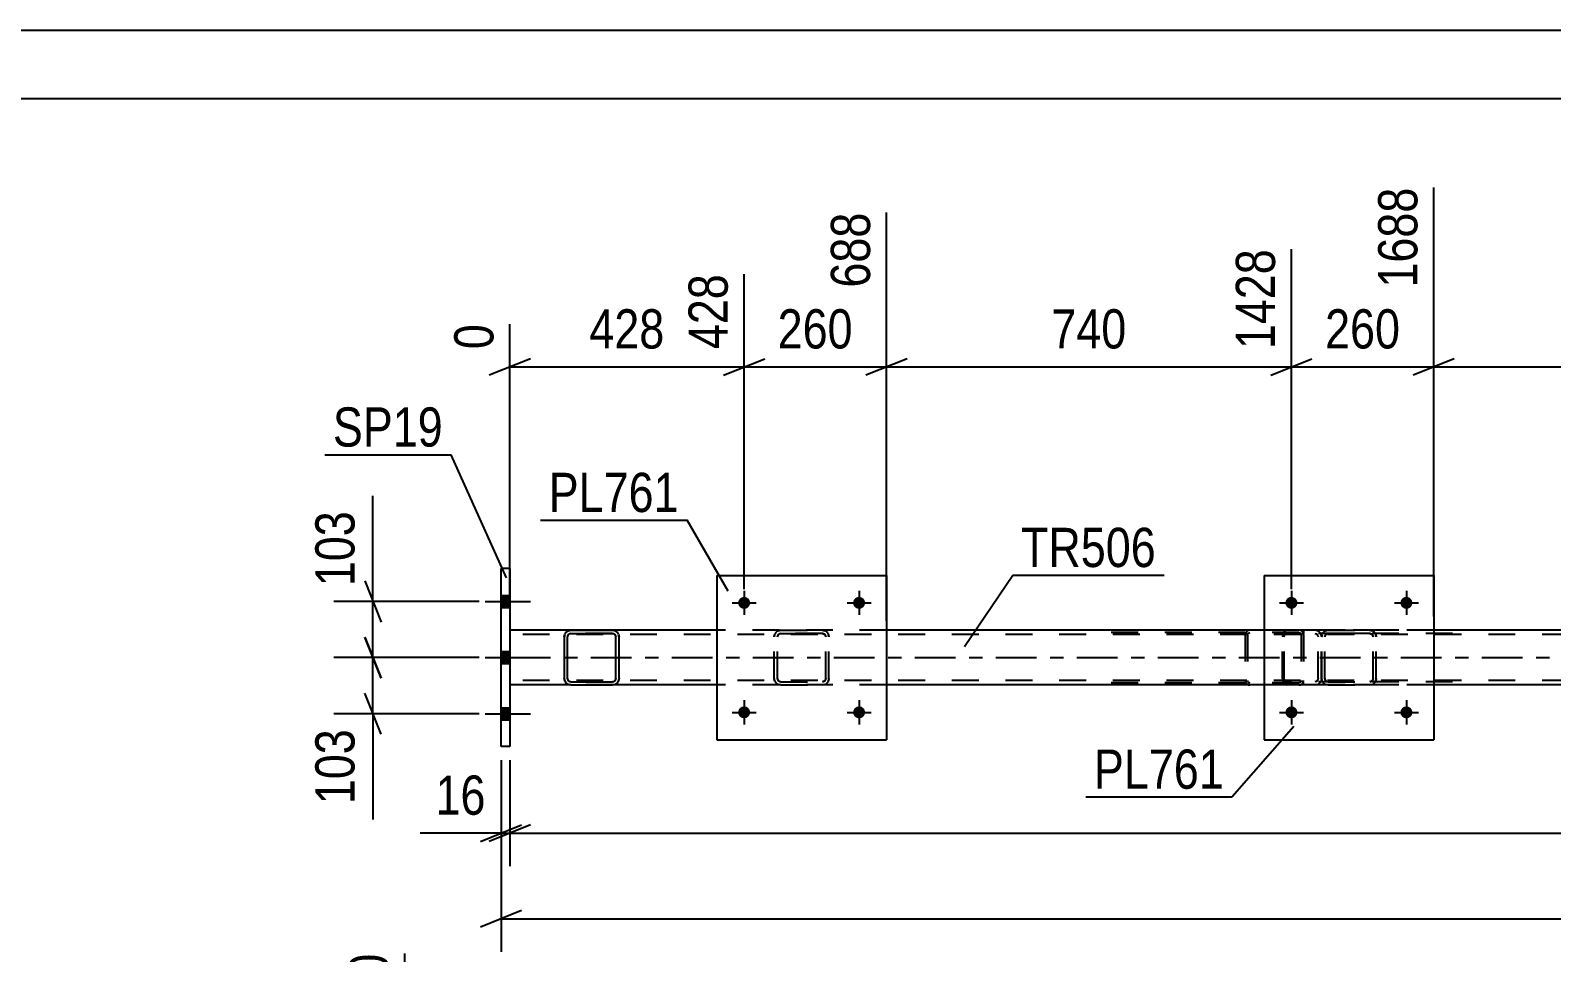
# Model space of a CAD drawing. Header units: millimetres. Extents: x 0 to 841, y 0 to 594.
# Drawn here: x 55.9 to 167.1, y 526.6 to 594 of the extents above; entities that cross this region are included whole.
import ezdxf

# ---------------------------------------------------------------- set-up
doc = ezdxf.new("R2010")
doc.units = ezdxf.units.MM
doc.linetypes.add('DXK_LINE_DOT2', pattern=[3.9198, 1.9599, -1.9599])
doc.linetypes.add('DXK_LINE_DOT3', pattern=[5.9187, 2.979, -0.9799, 0.9799, -0.9799])
doc.styles.add('Arial Narrow', font='ARIALN.TTF', dxfattribs={"height": 0.2})

# ---------------------------------------------------------------- blocks, each defined once
blk = doc.blocks.new('Unknown-318885939-1135')
at = {"color": 5, "linetype": 'Continuous'}
for p, q in [((841, 594), (0, 594)), ((836, 589), (5, 589))]:
    blk.add_line(p, q, dxfattribs=at)
blk = doc.blocks.new('Bolt-318885939-5152 - 5128')
at = {"linetype": 'Continuous'}
for points in [[(90.98, 551.83), (90.98, 552.71), (90.34, 552.71), (90.34, 551.83)], [(90.98, 551.83), (90.98, 552.71), (90.34, 552.71), (90.34, 551.83)], [(90.98, 551.83), (90.98, 552.71), (90.34, 552.71), (90.34, 551.83)], [(90.98, 547.73), (90.98, 548.61), (90.34, 548.61), (90.34, 547.73)], [(90.98, 547.73), (90.98, 548.61), (90.34, 548.61), (90.34, 547.73)], [(90.98, 543.63), (90.98, 544.51), (90.34, 544.51), (90.34, 543.63)], [(90.98, 543.63), (90.98, 544.51), (90.34, 544.51), (90.34, 543.63)], [(90.98, 543.63), (90.98, 544.51), (90.34, 544.51), (90.34, 543.63)]]:
    blk.add_hatch(color=1, dxfattribs=at).paths.add_polyline_path(points)
at = {"color": 1, "linetype": 'Continuous'}
for p, q in [((90.34, 552.71), (90.98, 552.71)), ((90.34, 552.71), (90.98, 552.71)), ((90.34, 552.71), (90.98, 552.71)), ((89.18, 552.27), (92.5, 552.27)), ((89.18, 552.27), (92.5, 552.27)), ((89.18, 552.27), (92.5, 552.27)), ((90.34, 551.83), (90.98, 551.83)), ((90.34, 551.83), (90.98, 551.83)), ((90.34, 551.83), (90.98, 551.83)), ((89.18, 548.17), (92.5, 548.17)), ((89.18, 548.17), (92.5, 548.17)), ((90.34, 548.61), (90.98, 548.61)), ((90.34, 548.61), (90.98, 548.61)), ((90.34, 547.73), (90.98, 547.73)), ((90.34, 547.73), (90.98, 547.73)), ((89.18, 544.07), (92.5, 544.07)), ((89.18, 544.07), (92.5, 544.07)), ((89.18, 544.07), (92.5, 544.07)), ((90.34, 544.51), (90.98, 544.51)), ((90.34, 544.51), (90.98, 544.51)), ((90.34, 544.51), (90.98, 544.51)), ((90.34, 543.63), (90.98, 543.63)), ((90.34, 543.63), (90.98, 543.63)), ((90.34, 543.63), (90.98, 543.63))]:
    blk.add_line(p, q, dxfattribs=at)
blk = doc.blocks.new('Part-318885939-5157 - 5128')
at = {"color": 2, "linetype": 'Continuous'}
for p, q in [((106.1, 550.17), (90.98, 550.17)), ((146.09, 550.17), (118.5, 550.17)), ((186.09, 550.17), (158.49, 550.17)), ((95.44, 546.17), (90.98, 546.17)), ((106.1, 546.17), (98.49, 546.17)), ((146.09, 546.17), (118.5, 546.17)), ((186.09, 546.17), (158.49, 546.17))]:
    blk.add_line(p, q, dxfattribs=at)
at = {"color": 7, "linetype": 'DXK_LINE_DOT2'}
for p, q in [((90.98, 550.17), (90.98, 546.17)), ((768.09, 549.85), (90.98, 549.85)), ((118.5, 550.17), (106.1, 550.17)), ((158.49, 550.17), (146.09, 550.17)), ((768.09, 546.49), (90.98, 546.49)), ((98.49, 546.17), (95.44, 546.17)), ((118.5, 546.17), (106.1, 546.17)), ((158.49, 546.17), (146.09, 546.17))]:
    blk.add_line(p, q, dxfattribs=at)
at = {"color": 7, "linetype": 'DXK_LINE_DOT3'}
blk.add_line((90.98, 548.17), (768.09, 548.17), dxfattribs=at)
blk = doc.blocks.new('Part-318885939-5218 - 5128')
at = {"color": 7, "linetype": 'DXK_LINE_DOT2'}
for p, q in [((147.45, 549.87), (147.43, 549.69)), ((147.43, 546.65), (147.43, 549.69)), ((147.51, 550.03), (147.45, 549.87)), ((147.6, 550.13), (147.51, 550.03)), ((147.57, 549.69), (147.58, 549.78)), ((147.57, 546.65), (147.57, 549.69)), ((147.58, 549.78), (147.61, 549.86)), ((147.7, 550.17), (147.6, 550.13)), ((147.61, 549.86), (147.65, 549.91)), ((147.65, 549.91), (147.7, 549.93)), ((159.86, 550.17), (147.7, 550.17)), ((159.86, 549.93), (147.7, 549.93)), ((148.98, 550.17), (148.98, 549.93)), ((149.99, 550.13), (149.8, 550.17)), ((149.8, 549.93), (149.89, 549.91)), ((149.89, 549.91), (149.97, 549.86)), ((149.97, 549.86), (150.03, 549.78)), ((150.03, 549.78), (150.05, 549.69)), ((150.05, 546.65), (150.05, 549.69)), ((150.29, 549.71), (150.26, 549.87)), ((150.3, 549.69), (150.29, 549.71)), ((150.3, 546.65), (150.3, 549.69)), ((147.43, 546.65), (147.45, 546.46)), ((147.45, 546.46), (147.51, 546.31)), ((147.51, 546.31), (147.6, 546.2)), ((147.58, 546.55), (147.57, 546.65)), ((147.61, 546.48), (147.58, 546.55)), ((147.6, 546.2), (147.7, 546.17)), ((147.65, 546.42), (147.61, 546.48)), ((147.7, 546.41), (147.65, 546.42)), ((159.86, 546.41), (147.7, 546.41)), ((159.86, 546.17), (147.7, 546.17)), ((148.98, 546.17), (148.98, 546.41)), ((149.89, 546.42), (149.8, 546.41)), ((149.8, 546.17), (149.99, 546.2)), ((149.97, 546.48), (149.89, 546.42)), ((150.03, 546.55), (149.97, 546.48)), ((150.05, 546.65), (150.03, 546.55)), ((150.26, 546.46), (150.3, 546.65))]:
    blk.add_line(p, q, dxfattribs=at)
for centre, start, end in [((149.81, 549.67), 23.8494, 68.8059), ((149.81, 546.66), 291.1941, 336.1506)]:
    blk.add_arc(centre, 0.492, start, end, dxfattribs=at)
blk = doc.blocks.new('Part-318885939-5288 - 5128')
at = {"color": 2, "linetype": 'Continuous'}
for p, q in [((95, 549.87), (94.96, 549.69)), ((94.96, 549.69), (94.96, 546.65)), ((95.2, 549.69), (95.22, 549.78)), ((95.2, 546.65), (95.2, 549.69)), ((95.22, 549.78), (95.27, 549.86)), ((95.26, 550.13), (95.44, 550.17)), ((95.44, 550.17), (95.26, 550.13)), ((95.27, 549.86), (95.35, 549.91)), ((95.35, 549.91), (95.44, 549.93)), ((95.44, 550.17), (98.48, 550.17)), ((95.44, 550.17), (95.44, 550.17)), ((95.44, 550.17), (98.48, 550.17)), ((95.44, 549.93), (98.48, 549.93)), ((98.48, 550.17), (98.48, 550.17)), ((98.48, 550.17), (98.67, 550.13)), ((98.67, 550.13), (98.48, 550.17)), ((98.48, 549.93), (98.57, 549.91)), ((98.57, 549.91), (98.65, 549.86)), ((98.65, 549.86), (98.7, 549.78)), ((98.7, 549.78), (98.72, 549.69)), ((98.72, 546.65), (98.72, 549.69)), ((98.96, 549.69), (98.93, 549.87)), ((98.96, 546.65), (98.96, 549.69)), ((94.96, 546.65), (95, 546.46)), ((95.22, 546.55), (95.2, 546.65)), ((95.27, 546.48), (95.22, 546.55)), ((95.22, 546.55), (95.27, 546.48)), ((95.26, 546.2), (95.44, 546.17)), ((95.35, 546.42), (95.27, 546.48)), ((95.27, 546.48), (95.35, 546.42)), ((95.44, 546.41), (95.35, 546.42)), ((95.35, 546.42), (95.44, 546.41)), ((95.44, 546.41), (98.48, 546.41)), ((95.44, 546.41), (95.44, 546.41)), ((95.44, 546.41), (98.48, 546.41)), ((95.44, 546.17), (98.48, 546.17)), ((98.57, 546.42), (98.48, 546.41)), ((98.48, 546.41), (98.57, 546.42)), ((98.48, 546.41), (98.48, 546.41)), ((98.48, 546.17), (98.67, 546.2)), ((98.65, 546.48), (98.57, 546.42)), ((98.57, 546.42), (98.65, 546.48)), ((98.7, 546.55), (98.65, 546.48)), ((98.65, 546.48), (98.7, 546.55)), ((98.72, 546.65), (98.7, 546.55)), ((98.93, 546.46), (98.96, 546.65))]:
    blk.add_line(p, q, dxfattribs=at)
at = {"color": 7, "linetype": 'DXK_LINE_DOT2'}
for p, q in [((94.96, 549.69), (95, 549.87)), ((94.96, 549.69), (94.96, 549.69)), ((94.96, 549.69), (94.96, 549.69)), ((95.22, 549.78), (95.2, 549.69)), ((95.2, 549.69), (95.2, 549.69)), ((95.2, 549.69), (95.2, 549.69)), ((95.27, 549.86), (95.22, 549.78)), ((95.35, 549.91), (95.27, 549.86)), ((95.44, 549.93), (95.35, 549.91)), ((95.44, 549.93), (95.44, 549.93)), ((98.48, 549.93), (95.44, 549.93)), ((98.48, 549.93), (98.48, 549.93)), ((98.57, 549.91), (98.48, 549.93)), ((98.65, 549.86), (98.57, 549.91)), ((98.7, 549.78), (98.65, 549.86)), ((98.72, 549.69), (98.7, 549.78)), ((98.72, 549.69), (98.72, 549.69)), ((98.72, 549.69), (98.72, 549.69)), ((98.93, 549.87), (98.96, 549.69)), ((98.96, 549.69), (98.96, 549.69)), ((98.96, 549.69), (98.96, 549.69)), ((95, 546.46), (94.96, 546.65)), ((95.2, 546.65), (95.22, 546.55)), ((95.44, 546.17), (95.26, 546.2)), ((95.44, 546.17), (95.44, 546.17)), ((95.44, 546.17), (98.48, 546.17)), ((98.67, 546.2), (98.48, 546.17)), ((98.48, 546.17), (98.48, 546.17)), ((98.7, 546.55), (98.72, 546.65)), ((98.96, 546.65), (98.93, 546.46))]:
    blk.add_line(p, q, dxfattribs=at)
at = {"color": 2, "linetype": 'Continuous'}
for centre, start, end in [((95.44, 549.69), 112.5, 157.5), ((95.44, 549.69), 112.5, 157.5), ((98.48, 549.69), 22.5, 67.5), ((98.48, 549.69), 22.5, 67.5), ((95.44, 546.65), 202.5, 247.5), ((98.48, 546.65), 292.5, 337.5)]:
    blk.add_arc(centre, 0.48, start, end, dxfattribs=at)
at = {"color": 7, "linetype": 'DXK_LINE_DOT2'}
for centre, start, end in [((95.44, 546.65), 202.5, 247.5), ((98.48, 546.65), 292.5, 337.5)]:
    blk.add_arc(centre, 0.48, start, end, dxfattribs=at)
blk = doc.blocks.new('Part-318885939-5224 - 5128')
at = {"color": 2, "linetype": 'Continuous'}
for p, q in [((90.98, 554.67), (90.34, 554.67)), ((90.34, 541.67), (90.34, 554.67)), ((90.98, 554.67), (90.98, 541.67)), ((90.98, 541.67), (90.34, 541.67))]:
    blk.add_line(p, q, dxfattribs=at)
blk = doc.blocks.new('Part-318885939-5225 - 5128')
at = {"color": 7, "linetype": 'DXK_LINE_DOT2'}
for p, q in [((148.64, 550.17), (133.31, 550.17)), ((148.64, 550.01), (133.31, 550.01)), ((144.75, 549.97), (144.72, 549.85)), ((144.72, 549.85), (144.72, 546.49)), ((144.89, 549.85), (144.91, 549.91)), ((144.89, 549.85), (144.89, 546.49)), ((144.91, 549.91), (144.94, 549.96)), ((145.06, 550.17), (144.93, 550.14)), ((144.94, 549.96), (145, 549.99)), ((145, 549.99), (145.06, 550.01)), ((148.77, 550.14), (148.64, 550.17)), ((148.64, 550.01), (148.71, 549.99)), ((148.71, 549.99), (148.76, 549.96)), ((148.76, 549.96), (148.8, 549.91)), ((148.8, 549.91), (148.81, 549.85)), ((148.81, 549.85), (148.81, 546.49)), ((148.98, 549.85), (148.95, 549.97)), ((148.98, 549.85), (148.98, 546.49)), ((148.64, 546.33), (133.31, 546.33)), ((148.64, 546.17), (133.31, 546.17)), ((144.72, 546.49), (144.75, 546.36)), ((144.91, 546.43), (144.89, 546.49)), ((144.94, 546.37), (144.91, 546.43)), ((144.93, 546.19), (145.06, 546.17)), ((144.94, 546.37), (144.98, 546.35)), ((144.98, 546.35), (145, 546.34)), ((145, 546.34), (145.06, 546.33)), ((148.71, 546.34), (148.64, 546.33)), ((148.64, 546.17), (148.77, 546.19)), ((148.76, 546.37), (148.71, 546.34)), ((148.8, 546.43), (148.76, 546.37)), ((148.81, 546.49), (148.8, 546.43)), ((148.95, 546.36), (148.98, 546.49))]:
    blk.add_line(p, q, dxfattribs=at)
for centre, start, end in [((145.05, 549.83), 110.7583, 155.68), ((148.65, 549.83), 24.32, 69.2417), ((145.05, 546.5), 204.32, 249.2417), ((148.65, 546.5), 290.7583, 335.68)]:
    blk.add_arc(centre, 0.331, start, end, dxfattribs=at)
blk = doc.blocks.new('Part-318885939-5294 - 5128')
at = {"color": 7, "linetype": 'DXK_LINE_DOT2'}
for p, q in [((110.3, 549.69), (110.33, 549.87)), ((110.33, 549.87), (110.3, 549.69)), ((110.3, 546.65), (110.3, 549.69)), ((110.54, 549.69), (110.55, 549.78)), ((110.55, 549.78), (110.54, 549.69)), ((110.54, 546.65), (110.54, 549.69)), ((110.55, 549.78), (110.61, 549.86)), ((110.61, 549.86), (110.55, 549.78)), ((110.59, 550.13), (110.78, 550.17)), ((110.78, 550.17), (110.59, 550.13)), ((110.61, 549.86), (110.68, 549.91)), ((110.68, 549.91), (110.61, 549.86)), ((110.68, 549.91), (110.78, 549.93)), ((110.78, 549.93), (110.68, 549.91)), ((110.78, 550.17), (113.82, 550.17)), ((110.78, 550.17), (110.78, 550.17)), ((110.78, 550.17), (113.82, 550.17)), ((110.78, 549.93), (113.82, 549.93)), ((110.78, 549.93), (110.78, 549.93)), ((113.82, 549.93), (110.78, 549.93)), ((113.82, 550.17), (113.82, 550.17)), ((113.82, 550.17), (114, 550.13)), ((114, 550.13), (113.82, 550.17)), ((113.82, 549.93), (113.82, 549.93)), ((113.82, 549.93), (113.91, 549.91)), ((113.91, 549.91), (113.82, 549.93)), ((113.91, 549.91), (113.99, 549.86)), ((113.99, 549.86), (113.91, 549.91)), ((113.99, 549.86), (114.04, 549.78)), ((114.04, 549.78), (113.99, 549.86)), ((114.04, 549.78), (114.06, 549.69)), ((114.06, 549.69), (114.04, 549.78)), ((114.06, 546.65), (114.06, 549.69)), ((114.26, 549.87), (114.3, 549.69)), ((114.3, 549.69), (114.26, 549.87)), ((114.3, 546.65), (114.3, 549.69)), ((110.33, 546.46), (110.3, 546.65)), ((110.3, 546.65), (110.33, 546.46)), ((110.55, 546.55), (110.54, 546.65)), ((110.54, 546.65), (110.55, 546.55)), ((110.61, 546.48), (110.55, 546.55)), ((110.55, 546.55), (110.61, 546.48)), ((110.78, 546.17), (110.59, 546.2)), ((110.59, 546.2), (110.78, 546.17)), ((110.68, 546.42), (110.61, 546.48)), ((110.61, 546.48), (110.68, 546.42)), ((110.78, 546.41), (110.68, 546.42)), ((110.68, 546.42), (110.78, 546.41)), ((110.78, 546.41), (113.82, 546.41)), ((110.78, 546.41), (110.78, 546.41)), ((110.78, 546.41), (113.82, 546.41)), ((110.78, 546.17), (113.82, 546.17)), ((110.78, 546.17), (110.78, 546.17)), ((110.78, 546.17), (113.82, 546.17)), ((113.91, 546.42), (113.82, 546.41)), ((113.82, 546.41), (113.91, 546.42)), ((113.82, 546.41), (113.82, 546.41)), ((114, 546.2), (113.82, 546.17)), ((113.82, 546.17), (114, 546.2)), ((113.82, 546.17), (113.82, 546.17)), ((113.99, 546.48), (113.91, 546.42)), ((113.91, 546.42), (113.99, 546.48)), ((114.04, 546.55), (113.99, 546.48)), ((113.99, 546.48), (114.04, 546.55)), ((114.06, 546.65), (114.04, 546.55)), ((114.04, 546.55), (114.06, 546.65)), ((114.3, 546.65), (114.26, 546.46)), ((114.26, 546.46), (114.3, 546.65))]:
    blk.add_line(p, q, dxfattribs=at)
at = {"color": 7, "linetype": 'DXK_LINE_DOT3'}
blk.add_line((112.3, 548.17), (112.3, 548.17), dxfattribs=at)
at = {"color": 7, "linetype": 'DXK_LINE_DOT2'}
for centre, start, end in [((110.78, 549.69), 112.5, 157.5), ((110.78, 549.69), 112.5, 157.5), ((113.82, 549.69), 22.5, 67.5), ((113.82, 549.69), 22.5, 67.5), ((110.78, 546.65), 202.5, 247.5), ((110.78, 546.65), 202.5, 247.5), ((113.82, 546.65), 292.5, 337.5), ((113.82, 546.65), 292.5, 337.5)]:
    blk.add_arc(centre, 0.48, start, end, dxfattribs=at)
blk = doc.blocks.new('Part-318885939-5293 - 5128')
at = {"color": 2, "linetype": 'Continuous'}
for p, q in [((106.1, 554.17), (106.1, 542.17)), ((106.1, 554.17), (118.5, 554.17)), ((118.5, 554.17), (118.5, 542.17)), ((106.1, 542.17), (118.5, 542.17))]:
    blk.add_line(p, q, dxfattribs=at)
blk = doc.blocks.new('Bolt-318885939-5312 - 5128')
at = {"linetype": 'Continuous'}
for points in [[(108.54, 552.17, -1), (107.66, 552.17, -1)], [(116.94, 552.17, -1), (116.06, 552.17, -1)]]:
    blk.add_hatch(color=1, dxfattribs=at).paths.add_polyline_path(points)
at = {"color": 1, "linetype": 'Continuous'}
for p, q in [((108.1, 553.05), (108.1, 551.29)), ((116.5, 553.05), (116.5, 551.29)), ((107.22, 552.17), (108.98, 552.17)), ((115.62, 552.17), (117.38, 552.17))]:
    blk.add_line(p, q, dxfattribs=at)
blk = doc.blocks.new('Bolt-318885939-5313 - 5128')
at = {"linetype": 'Continuous'}
for points in [[(108.54, 544.17, -1), (107.66, 544.17, -1)], [(116.94, 544.17, -1), (116.06, 544.17, -1)]]:
    blk.add_hatch(color=1, dxfattribs=at).paths.add_polyline_path(points)
at = {"color": 1, "linetype": 'Continuous'}
for p, q in [((108.1, 545.05), (108.1, 543.29)), ((116.5, 545.05), (116.5, 543.29)), ((107.22, 544.17), (108.98, 544.17)), ((115.62, 544.17), (117.38, 544.17))]:
    blk.add_line(p, q, dxfattribs=at)
blk = doc.blocks.new('Part-318885939-5362 - 5128')
at = {"color": 7, "linetype": 'DXK_LINE_DOT2'}
for p, q in [((150.29, 549.69), (150.33, 549.87)), ((150.33, 549.87), (150.29, 549.69)), ((150.29, 546.65), (150.29, 549.69)), ((150.53, 549.69), (150.55, 549.78)), ((150.55, 549.78), (150.53, 549.69)), ((150.53, 546.65), (150.53, 549.69)), ((150.55, 549.78), (150.6, 549.86)), ((150.6, 549.86), (150.55, 549.78)), ((150.59, 550.13), (150.77, 550.17)), ((150.77, 550.17), (150.59, 550.13)), ((150.6, 549.86), (150.68, 549.91)), ((150.68, 549.91), (150.6, 549.86)), ((150.68, 549.91), (150.77, 549.93)), ((150.77, 549.93), (150.68, 549.91)), ((150.77, 550.17), (153.81, 550.17)), ((150.77, 550.17), (150.77, 550.17)), ((150.77, 550.17), (153.81, 550.17)), ((150.77, 549.93), (153.81, 549.93)), ((150.77, 549.93), (150.77, 549.93)), ((153.81, 549.93), (150.77, 549.93)), ((153.81, 550.17), (153.81, 550.17)), ((153.81, 550.17), (154, 550.13)), ((154, 550.13), (153.81, 550.17)), ((153.81, 549.93), (153.81, 549.93)), ((153.81, 549.93), (153.9, 549.91)), ((153.9, 549.91), (153.81, 549.93)), ((153.9, 549.91), (153.98, 549.86)), ((153.98, 549.86), (153.9, 549.91)), ((153.98, 549.86), (154.03, 549.78)), ((154.03, 549.78), (153.98, 549.86)), ((154.03, 549.78), (154.05, 549.69)), ((154.05, 549.69), (154.03, 549.78)), ((154.05, 546.65), (154.05, 549.69)), ((154.26, 549.87), (154.29, 549.69)), ((154.29, 549.69), (154.26, 549.87)), ((154.29, 546.65), (154.29, 549.69)), ((150.33, 546.46), (150.29, 546.65)), ((150.29, 546.65), (150.33, 546.46)), ((150.55, 546.55), (150.53, 546.65)), ((150.53, 546.65), (150.55, 546.55)), ((150.6, 546.48), (150.55, 546.55)), ((150.55, 546.55), (150.6, 546.48)), ((150.77, 546.17), (150.59, 546.2)), ((150.59, 546.2), (150.77, 546.17)), ((150.68, 546.42), (150.6, 546.48)), ((150.6, 546.48), (150.68, 546.42)), ((150.77, 546.41), (150.68, 546.42)), ((150.68, 546.42), (150.77, 546.41)), ((150.77, 546.41), (153.81, 546.41)), ((150.77, 546.41), (150.77, 546.41)), ((150.77, 546.41), (153.81, 546.41)), ((150.77, 546.17), (153.81, 546.17)), ((150.77, 546.17), (150.77, 546.17)), ((150.77, 546.17), (153.81, 546.17)), ((153.9, 546.42), (153.81, 546.41)), ((153.81, 546.41), (153.9, 546.42)), ((153.81, 546.41), (153.81, 546.41)), ((154, 546.2), (153.81, 546.17)), ((153.81, 546.17), (154, 546.2)), ((153.81, 546.17), (153.81, 546.17)), ((153.98, 546.48), (153.9, 546.42)), ((153.9, 546.42), (153.98, 546.48)), ((154.03, 546.55), (153.98, 546.48)), ((153.98, 546.48), (154.03, 546.55)), ((154.05, 546.65), (154.03, 546.55)), ((154.03, 546.55), (154.05, 546.65)), ((154.29, 546.65), (154.26, 546.46)), ((154.26, 546.46), (154.29, 546.65))]:
    blk.add_line(p, q, dxfattribs=at)
at = {"color": 7, "linetype": 'DXK_LINE_DOT3'}
blk.add_line((152.29, 548.17), (152.29, 548.17), dxfattribs=at)
at = {"color": 7, "linetype": 'DXK_LINE_DOT2'}
for centre, start, end in [((150.77, 549.69), 112.5, 157.5), ((150.77, 549.69), 112.5, 157.5), ((153.81, 549.69), 22.5, 67.5), ((153.81, 549.69), 22.5, 67.5), ((150.77, 546.65), 202.5, 247.5), ((150.77, 546.65), 202.5, 247.5), ((153.81, 546.65), 292.5, 337.5), ((153.81, 546.65), 292.5, 337.5)]:
    blk.add_arc(centre, 0.48, start, end, dxfattribs=at)
blk = doc.blocks.new('Part-318885939-5367 - 5128')
at = {"color": 2, "linetype": 'Continuous'}
for p, q in [((146.09, 554.17), (146.09, 542.17)), ((146.09, 554.17), (158.49, 554.17)), ((158.49, 554.17), (158.49, 542.17)), ((146.09, 542.17), (158.49, 542.17))]:
    blk.add_line(p, q, dxfattribs=at)
blk = doc.blocks.new('Bolt-318885939-5368 - 5128')
at = {"linetype": 'Continuous'}
for points in [[(148.53, 544.17, -1), (147.65, 544.17, -1)], [(156.93, 544.17, -1), (156.05, 544.17, -1)]]:
    blk.add_hatch(color=1, dxfattribs=at).paths.add_polyline_path(points)
at = {"color": 1, "linetype": 'Continuous'}
for p, q in [((148.09, 545.05), (148.09, 543.29)), ((156.49, 545.05), (156.49, 543.29)), ((147.21, 544.17), (148.97, 544.17)), ((155.61, 544.17), (157.37, 544.17))]:
    blk.add_line(p, q, dxfattribs=at)
blk = doc.blocks.new('Bolt-318885939-5369 - 5128')
at = {"linetype": 'Continuous'}
for points in [[(148.53, 552.17, -1), (147.65, 552.17, -1)], [(156.93, 552.17, -1), (156.05, 552.17, -1)]]:
    blk.add_hatch(color=1, dxfattribs=at).paths.add_polyline_path(points)
at = {"color": 1, "linetype": 'Continuous'}
for p, q in [((148.09, 553.05), (148.09, 551.29)), ((156.49, 553.05), (156.49, 551.29)), ((147.21, 552.17), (148.97, 552.17)), ((155.61, 552.17), (157.37, 552.17))]:
    blk.add_line(p, q, dxfattribs=at)
blk = doc.blocks.new('StraightDimension-318885939-9097 - 5128')
at = {"color": 7, "linetype": 'Continuous'}
for p, q in [((90.98, 540.67), (90.98, 532.94)), ((92.48, 535.94), (89.48, 534.74)), ((90.98, 535.34), (804.22, 535.34))]:
    blk.add_line(p, q, dxfattribs=at)
blk = doc.blocks.new('StraightDimension-318885939-22578 - 5128')
at = {"color": 7, "linetype": 'Continuous'}
for p, q in [((118.5, 550.85), (118.5, 580.7)), ((108.1, 553.17), (108.1, 576.2)), ((106.6, 568.81), (109.6, 570.01)), ((108.1, 569.41), (118.5, 569.41)), ((120, 570.01), (117, 568.81))]:
    blk.add_line(p, q, dxfattribs=at)
at = {"color": 0}
blk.add_wipeout([(116.64, 570.16), (116.64, 574.36), (109.95, 574.36), (109.95, 570.16)], dxfattribs=at)
at = {"color": 3, "style": 'Arial Narrow'}
blk.add_text('260', height=2.863, dxfattribs=at).set_placement((110.55, 570.76))
at = {"color": 0, "linetype": 'Continuous'}
blk.add_wipeout([(117.9, 581.3), (113.7, 581.3), (113.7, 574.61), (117.9, 574.61)], dxfattribs=at)
at = {"color": 3, "linetype": 'Continuous', "style": 'Arial Narrow'}
blk.add_text('688', height=2.863, rotation=90.0002, dxfattribs=at).set_placement((117.3, 575.21))
blk = doc.blocks.new('StraightDimension-318885939-5507 - 5128')
at = {"color": 7, "linetype": 'Continuous'}
for p, q in [((80.38, 549.67), (81.58, 546.67)), ((88.75, 548.17), (78.13, 548.17)), ((80.98, 544.07), (80.98, 548.17)), ((81.58, 542.57), (80.38, 545.57)), ((88.75, 544.07), (78.13, 544.07)), ((80.98, 544.07), (80.98, 536.33)), ((80.98, 544.07), (80.98, 536.33))]:
    blk.add_line(p, q, dxfattribs=at)
at = {"color": 0}
blk.add_wipeout([(80.23, 543.54), (76.03, 543.54), (76.03, 536.86), (80.23, 536.86)], dxfattribs=at)
at = {"color": 3, "style": 'Arial Narrow'}
blk.add_text('103', height=2.863, rotation=90.0002, dxfattribs=at).set_placement((79.63, 537.46))
blk = doc.blocks.new('StraightDimension-318885939-5520 - 5128')
at = {"color": 7, "linetype": 'Continuous'}
for p, q in [((80.98, 552.27), (80.98, 560)), ((80.98, 552.27), (80.98, 560)), ((80.38, 553.77), (81.58, 550.77)), ((88.75, 552.27), (78.13, 552.27)), ((80.98, 548.17), (80.98, 552.27)), ((81.58, 546.67), (80.38, 549.67)), ((88.75, 548.17), (78.13, 548.17))]:
    blk.add_line(p, q, dxfattribs=at)
at = {"color": 0}
blk.add_wipeout([(80.23, 559.48), (76.03, 559.48), (76.03, 552.79), (80.23, 552.79)], dxfattribs=at)
at = {"color": 3, "style": 'Arial Narrow'}
blk.add_text('103', height=2.863, rotation=90.0002, dxfattribs=at).set_placement((79.63, 553.39))
blk = doc.blocks.new('StraightDimension-318885939-6133 - 5128')
at = {"color": 7, "linetype": 'Continuous'}
for p, q in [((90.34, 540.67), (90.34, 526.68)), ((91.84, 529.68), (88.84, 528.48)), ((90.34, 529.08), (804.86, 529.08))]:
    blk.add_line(p, q, dxfattribs=at)
blk = doc.blocks.new('StraightDimension-318885939-9098 - 5128')
at = {"color": 7, "linetype": 'Continuous'}
for p, q in [((90.34, 540.67), (90.34, 532.94)), ((90.98, 540.67), (90.98, 532.94)), ((88.84, 534.74), (91.84, 535.94)), ((92.48, 535.94), (89.48, 534.74)), ((90.34, 535.34), (84.43, 535.34)), ((90.34, 535.34), (84.43, 535.34)), ((90.34, 535.34), (90.98, 535.34))]:
    blk.add_line(p, q, dxfattribs=at)
at = {"color": 0}
blk.add_wipeout([(89.81, 536.09), (89.81, 540.29), (84.95, 540.29), (84.95, 536.09)], dxfattribs=at)
at = {"color": 3, "style": 'Arial Narrow'}
blk.add_text('16', height=2.863, dxfattribs=at).set_placement((85.55, 536.69))
blk = doc.blocks.new('StraightDimension-318885939-22575 - 5128')
at = {"color": 7, "linetype": 'Continuous'}
for p, q in [((158.49, 551.17), (158.49, 582.52)), ((188.09, 553.17), (188.09, 578.02)), ((159.99, 570.01), (156.99, 568.81)), ((158.49, 569.41), (188.09, 569.41)), ((186.59, 568.81), (189.59, 570.01))]:
    blk.add_line(p, q, dxfattribs=at)
at = {"color": 0}
blk.add_wipeout([(176.64, 570.16), (176.64, 574.36), (169.95, 574.36), (169.95, 570.16)], dxfattribs=at)
at = {"color": 3, "style": 'Arial Narrow'}
blk.add_text('740', height=2.863, dxfattribs=at).set_placement((170.55, 570.76))
at = {"color": 0, "linetype": 'Continuous'}
blk.add_wipeout([(187.49, 578.62), (183.29, 578.62), (183.29, 570.11), (187.49, 570.11)], dxfattribs=at)
at = {"color": 3, "linetype": 'Continuous', "style": 'Arial Narrow'}
blk.add_text('2428', height=2.863, rotation=90.0002, dxfattribs=at).set_placement((186.89, 570.71))
blk = doc.blocks.new('StraightDimension-318885939-22576 - 5128')
at = {"color": 7, "linetype": 'Continuous'}
for p, q in [((158.49, 551.17), (158.49, 582.52)), ((148.09, 553.17), (148.09, 578.02)), ((146.59, 568.81), (149.59, 570.01)), ((148.09, 569.41), (158.49, 569.41)), ((159.99, 570.01), (156.99, 568.81))]:
    blk.add_line(p, q, dxfattribs=at)
at = {"color": 0}
blk.add_wipeout([(156.64, 570.16), (156.64, 574.36), (149.95, 574.36), (149.95, 570.16)], dxfattribs=at)
at = {"color": 3, "style": 'Arial Narrow'}
blk.add_text('260', height=2.863, dxfattribs=at).set_placement((150.55, 570.76))
at = {"color": 0, "linetype": 'Continuous'}
blk.add_wipeout([(157.89, 583.12), (153.69, 583.12), (153.69, 574.61), (157.89, 574.61)], dxfattribs=at)
at = {"color": 3, "linetype": 'Continuous', "style": 'Arial Narrow'}
blk.add_text('1688', height=2.863, rotation=90.0002, dxfattribs=at).set_placement((157.29, 575.21))
blk = doc.blocks.new('StraightDimension-318885939-22577 - 5128')
at = {"color": 7, "linetype": 'Continuous'}
for p, q in [((118.5, 550.85), (118.5, 580.7)), ((148.09, 553.17), (148.09, 578.02)), ((120, 570.01), (117, 568.81)), ((118.5, 569.41), (148.09, 569.41)), ((146.59, 568.81), (149.59, 570.01))]:
    blk.add_line(p, q, dxfattribs=at)
at = {"color": 0}
blk.add_wipeout([(136.64, 570.16), (136.64, 574.36), (129.95, 574.36), (129.95, 570.16)], dxfattribs=at)
at = {"color": 3, "style": 'Arial Narrow'}
blk.add_text('740', height=2.863, dxfattribs=at).set_placement((130.55, 570.76))
at = {"color": 0, "linetype": 'Continuous'}
blk.add_wipeout([(147.49, 578.62), (143.29, 578.62), (143.29, 570.11), (147.49, 570.11)], dxfattribs=at)
at = {"color": 3, "linetype": 'Continuous', "style": 'Arial Narrow'}
blk.add_text('1428', height=2.863, rotation=90.0002, dxfattribs=at).set_placement((146.89, 570.71))
blk = doc.blocks.new('StraightDimension-318885939-22579 - 5128')
at = {"color": 7, "linetype": 'Continuous'}
for p, q in [((108.1, 553.17), (108.1, 576.2)), ((90.98, 551.78), (90.98, 572.54)), ((92.48, 570.01), (89.48, 568.81)), ((90.98, 569.41), (108.1, 569.41)), ((106.6, 568.81), (109.6, 570.01))]:
    blk.add_line(p, q, dxfattribs=at)
at = {"color": 0}
blk.add_wipeout([(102.88, 570.16), (102.88, 574.36), (96.19, 574.36), (96.19, 570.16)], dxfattribs=at)
at = {"color": 3, "style": 'Arial Narrow'}
blk.add_text('428', height=2.863, dxfattribs=at).set_placement((96.79, 570.76))
at = {"color": 0, "linetype": 'Continuous'}
for points in [[(107.5, 576.8), (103.3, 576.8), (103.3, 570.11), (107.5, 570.11)], [(90.38, 573.14), (86.18, 573.14), (86.18, 570.11), (90.38, 570.11)]]:
    blk.add_wipeout(points, dxfattribs=at)
at = {"color": 3, "linetype": 'Continuous', "style": 'Arial Narrow'}
for s, height, p in [('428', 2.863, (106.9, 570.71)), ('0', 2.86, (89.78, 570.71))]:
    blk.add_text(s, height=height, rotation=90.0002, dxfattribs=at).set_placement(p)
blk = doc.blocks.new('StraightDimension-318885939-24646 - 3359')
at = {"color": 7, "linetype": 'Continuous'}
for p, q in [((83.31, 470.07), (83.31, 526.55)), ((79.32, 461.52), (79.32, 519.59)), ((77.82, 511.36), (80.82, 512.56)), ((84.81, 512.56), (81.81, 511.36)), ((79.32, 511.96), (83.31, 511.96))]:
    blk.add_line(p, q, dxfattribs=at)
at = {"color": 0, "linetype": 'Continuous'}
blk.add_wipeout([(82.71, 527.15), (78.51, 527.15), (78.51, 520.46), (82.71, 520.46)], dxfattribs=at)
at = {"color": 3, "linetype": 'Continuous', "style": 'Arial Narrow'}
blk.add_text('100', height=2.863, rotation=90.0002, dxfattribs=at).set_placement((82.11, 521.06))
at = {"color": 0}
blk.add_wipeout([(84.65, 512.71), (84.65, 516.91), (77.97, 516.91), (77.97, 512.71)], dxfattribs=at)
at = {"color": 3, "style": 'Arial Narrow'}
blk.add_text('100', height=2.863, dxfattribs=at).set_placement((78.57, 513.31))
at = {"color": 0, "linetype": 'Continuous'}
blk.add_wipeout([(78.72, 520.19), (74.52, 520.19), (74.52, 517.16), (78.72, 517.16)], dxfattribs=at)
at = {"color": 3, "linetype": 'Continuous', "style": 'Arial Narrow'}
blk.add_text('0', height=2.86, rotation=90.0002, dxfattribs=at).set_placement((78.12, 517.76))
blk = doc.blocks.new('Mark-318885939-5153 - 5128')
at = {"color": 30, "linetype": 'Continuous'}
for p, q in [((124.2, 548.98), (127.73, 554.19)), ((127.73, 554.19), (138.79, 554.19))]:
    blk.add_line(p, q, dxfattribs=at)
at = {"color": 0}
blk.add_wipeout([(138.19, 554.79), (138.19, 557.79), (128.33, 557.79), (128.33, 554.79)], dxfattribs=at)
blk.add_wipeout([(138.19, 554.79), (138.19, 557.79), (128.33, 557.79), (128.33, 554.79)], dxfattribs=at)
at = {"color": 3, "style": 'Arial Narrow'}
blk.add_text('TR506', height=2.863, dxfattribs=at).set_placement((128.33, 554.79))
blk = doc.blocks.new('Mark-318885939-5220 - 5128')
at = {"color": 30, "linetype": 'Continuous'}
for p in [(77.45, 562.99), (90.73, 553.99)]:
    blk.add_line(p, (86.69, 562.99), dxfattribs=at)
at = {"color": 0}
blk.add_wipeout([(86.09, 563.59), (86.09, 566.59), (78.05, 566.59), (78.05, 563.59)], dxfattribs=at)
blk.add_wipeout([(86.09, 563.59), (86.09, 566.59), (78.05, 566.59), (78.05, 563.59)], dxfattribs=at)
at = {"color": 3, "style": 'Arial Narrow'}
blk.add_text('SP19', height=2.863, dxfattribs=at).set_placement((78.05, 563.59))
blk = doc.blocks.new('Mark-318885939-5289 - 5128')
at = {"color": 30, "linetype": 'Continuous'}
for p in [(93.22, 558.21), (106.93, 553.02)]:
    blk.add_line(p, (103.93, 558.21), dxfattribs=at)
at = {"color": 0}
blk.add_wipeout([(103.33, 558.81), (103.33, 561.81), (93.82, 561.81), (93.82, 558.81)], dxfattribs=at)
blk.add_wipeout([(103.33, 558.81), (103.33, 561.81), (93.82, 561.81), (93.82, 558.81)], dxfattribs=at)
at = {"color": 3, "style": 'Arial Narrow'}
blk.add_text('PL761', height=2.863, dxfattribs=at).set_placement((93.82, 558.81))
blk = doc.blocks.new('Mark-318885939-5363 - 5128')
at = {"color": 30, "linetype": 'Continuous'}
for p in [(148.27, 543.13), (133.06, 537.99)]:
    blk.add_line(p, (143.76, 537.99), dxfattribs=at)
at = {"color": 0}
blk.add_wipeout([(143.16, 538.59), (143.16, 541.59), (133.66, 541.59), (133.66, 538.59)], dxfattribs=at)
blk.add_wipeout([(143.16, 538.59), (143.16, 541.59), (133.66, 541.59), (133.66, 538.59)], dxfattribs=at)
at = {"color": 3, "style": 'Arial Narrow'}
blk.add_text('PL761', height=2.863, dxfattribs=at).set_placement((133.66, 538.59))

msp = doc.modelspace()

# ---------------------------------------------------------------- block references
for name in ['Unknown-318885939-1135', 'Part-318885939-5224 - 5128', 'Part-318885939-5293 - 5128', 'Part-318885939-5367 - 5128', 'Bolt-318885939-5152 - 5128', 'Bolt-318885939-5312 - 5128', 'Bolt-318885939-5369 - 5128', 'Part-318885939-5157 - 5128', 'Part-318885939-5288 - 5128', 'Part-318885939-5294 - 5128', 'Part-318885939-5225 - 5128', 'Part-318885939-5218 - 5128', 'Part-318885939-5362 - 5128', 'Bolt-318885939-5313 - 5128', 'Bolt-318885939-5368 - 5128']:
    msp.add_blockref(name, (0, 0))

# ---------------------------------------------------------------- next in the draw order: block references
for name in ['StraightDimension-318885939-22575 - 5128', 'StraightDimension-318885939-22578 - 5128', 'StraightDimension-318885939-5507 - 5128', 'StraightDimension-318885939-9097 - 5128', 'StraightDimension-318885939-24646 - 3359']:
    msp.add_blockref(name, (0, 0))

# ---------------------------------------------------------------- next in the draw order: block references
for name in ['StraightDimension-318885939-22576 - 5128', 'StraightDimension-318885939-5520 - 5128', 'StraightDimension-318885939-6133 - 5128']:
    msp.add_blockref(name, (0, 0))

# ---------------------------------------------------------------- next in the draw order: block references
for name in ['StraightDimension-318885939-22577 - 5128', 'StraightDimension-318885939-22579 - 5128', 'Mark-318885939-5363 - 5128', 'StraightDimension-318885939-9098 - 5128']:
    msp.add_blockref(name, (0, 0))

# ---------------------------------------------------------------- next in the draw order: block references
for name in ['Mark-318885939-5220 - 5128', 'Mark-318885939-5289 - 5128', 'Mark-318885939-5153 - 5128']:
    msp.add_blockref(name, (0, 0))

doc.saveas('drawing.dxf')
